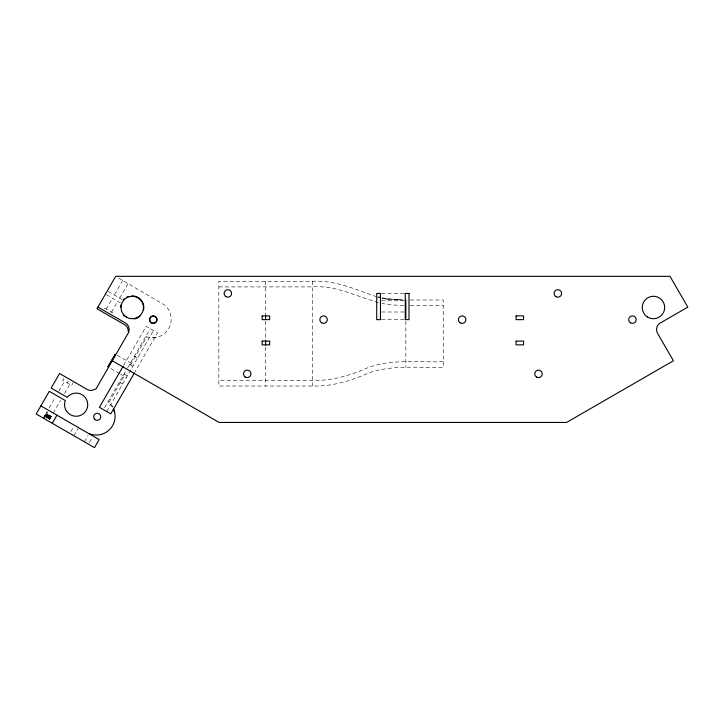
<?xml version="1.0" encoding="UTF-8"?>
<svg xmlns="http://www.w3.org/2000/svg" width="724" height="724" viewBox="0 0 724 724"><rect width="100%" height="100%" fill="white"/><g stroke="black" fill="none" stroke-linecap="round" stroke-linejoin="round"><path stroke-width="0.54" stroke-dasharray="3.62 2.71" d="M63.739 378.371L62.68 380.218L71.658 385.394L73.251 382.634M43.313 418.11L46.888 411.775M49.051 408.028L55.223 397.34M58.735 391.25L64.499 381.267M106.156 309.121L112.446 298.234M122.727 280.414L114.374 295.03M44.472 416.372L47.069 411.875M43.603 418.273L47.241 411.974M43.829 418.4L47.467 412.11M45.141 416.762L48.255 411.359M45.449 416.943L48.571 411.54M45.793 417.142L48.915 411.739M46.164 417.359L48.761 412.861M46.037 418.481L49.151 413.078M46.951 417.811L49.549 413.313M67.169 382.806L68.228 380.969M47.35 418.038L49.947 413.54M47.748 418.264L50.345 413.766M48.119 418.481L50.716 413.983M48.463 418.68L51.576 413.277M48.77 418.861L51.368 414.363M49.042 419.015L51.639 414.517M49.268 419.151L51.866 414.644M49.44 419.25L52.038 414.752M49.558 419.314L52.155 414.816M49.621 419.35L52.219 414.852M53.259 413.051L60.554 400.417M64.59 393.422L69.83 384.344M111.487 312.198L117.768 301.311M119.641 298.071L128.058 283.491M70.843 431.604L73.441 427.106M73.857 435.739L78.011 428.545M123.659 365.376L146.185 326.352L157.524 332.895L134.99 371.919M84.382 441.821L88.011 435.522M104.609 407.712L127.143 368.688M127.705 367.711L150.239 328.687M112.573 407.006A18.697 18.697 0 0 0 111.505 405.368L108.89 402.463L125.008 374.579M130.61 364.86L146.719 336.977L154.438 337.782L158.257 336.968M106.727 411.531L153.47 330.56M89.468 442.355L92.066 437.857M410.237 299.998L443.242 299.998L443.242 367.321C418.282 368.145 392.064 364.38 368.036 373.24C350.507 381.05 331.701 386.616 312.343 386.019L218.838 386.019L218.838 281.301L312.343 281.301C334.787 279.907 355.348 289.428 375.991 296.514M218.838 286.912L312.343 286.912C336.714 284.939 358.181 297.464 380.969 303.284M381.494 293.455L404.128 293.455M381.584 300.777L404.128 300.777M410.237 305.609L443.242 305.609M381.584 311.999L405.259 311.999M381.476 319.637L404.128 319.637M443.242 361.71C418.282 362.534 392.064 358.769 368.036 367.629C350.507 375.448 331.701 381.005 312.343 380.408L218.838 380.408M403.105 299.98L398.861 299.854M403.784 305.555L390.317 304.804L381.928 303.483M401.223 299.935L390.489 299.32M396.77 299.754L397.603 299.79L381.928 297.872M398.598 299.845L397.033 299.772M396.508 299.745L395.476 299.682M394.698 299.636L394.182 299.6M390.616 299.329L386.553 298.967M389.105 299.202L383.258 298.623M386.037 298.912L380.534 298.324M382.019 298.487L382.516 298.541M145.705 336.524L146.701 336.968M118.591 278.025L164.991 305.293A18.697 18.697 0 0 1 150.529 337.782M108.202 291.464L123.306 300.188M106.338 294.704L120.492 302.876M104.328 308.071L113.306 313.248M134.338 356.217L137.578 358.09M117.243 355.231L133.732 364.751M129.668 364.317L132.899 366.181M124.057 374.037L127.297 375.901M110.881 368.588L119.587 373.611M120.555 374.172L126.356 377.521M119.379 382.127L122.618 384.001M108.012 401.82L108.89 402.463M111.505 405.368L112.482 407.06M405.838 321.266L405.838 367.321M312.343 281.301L312.343 386.019M265.59 281.301L265.59 314.723M265.59 321.203L265.59 339.23M265.59 347.031L265.59 386.019"/><path stroke-width="1.09" d="M40.879 405.902L99.179 439.568L94.5 447.658L36.2 414.001L49.286 391.331L65.341 400.589L64.798 402.254A11.593 11.593 0 0 0 77.35 416.2A11.593 11.593 0 0 0 86.726 399.956A11.593 11.593 0 0 0 68.382 396.055L67.205 397.349L51.16 388.091L59.576 373.512L87.106 389.412A7.484 7.484 0 0 0 94.591 389.412L95.921 389.096L128.646 332.397C129.985 329.004 128.664 324.804 125.442 322.995L97.912 307.094M52.246 423.269L56.925 415.169M123.089 366.344L99.432 407.322L110.772 413.866L134.438 372.896M89.459 433.957L90.6 434.138A18.697 18.697 0 0 0 113.46 408.752L114.673 412.472M123.306 300.188L124.483 298.885M378.082 297.075L380.01 297.474M128.646 332.416L128.248 331.103A7.484 7.484 0 0 0 124.51 324.633L96.98 308.732L115.695 276.342L670.026 276.342L687.8 307.13L659.455 323.492C656.596 325.773 655.645 330.053 657.528 333.239L673.42 360.769L566.548 422.454L219.173 422.454L112.283 360.742M405.838 299.998L405.838 318.198M265.59 315.356L265.59 319.257M265.59 340.298L265.59 345.14M131.831 295.908A11.593 11.593 0 0 1 143.578 309.908M139.994 316.117A11.593 11.593 0 0 1 134.248 318.913M124.483 316.117A11.593 11.593 0 0 1 123.352 314.949M120.646 307.501A11.593 11.593 0 0 1 120.899 305.085M126.438 297.455A11.593 11.593 0 0 1 128.655 296.469M262.16 341.122L262.16 344.859L269.645 344.859L269.645 341.122L262.16 341.122M262.16 315.899L262.16 319.637L269.645 319.637L269.645 315.899L262.16 315.899M516.085 341.122L516.085 344.859L523.561 344.859L523.561 341.122L516.085 341.122M516.085 315.899L516.085 319.637L523.57 319.637L523.57 315.899L516.085 315.899M108.301 366.109L107.985 366.914L115.406 354.172L108.301 366.109M380.453 293.455L376.715 293.455L376.715 319.637L380.453 319.637L380.453 293.455M408.997 293.455L405.259 293.455L405.259 319.637L408.997 319.637L408.997 293.455M225.843 296.596A3.738 3.738 0 0 0 231.599 293.627A3.738 3.738 0 0 0 226.141 290.125A3.738 3.738 0 0 0 225.843 296.596M245.201 377.023A3.738 3.738 0 0 0 250.957 374.046A3.738 3.738 0 0 0 245.499 370.552A3.738 3.738 0 0 0 245.201 377.023M150.782 322.171A3.557 3.557 0 0 0 156.719 320.578A3.557 3.557 0 0 0 152.375 316.225A3.557 3.557 0 0 0 150.782 322.171M94.681 419.332A3.557 3.557 0 0 0 100.618 417.739A3.557 3.557 0 0 0 96.274 413.395A3.557 3.557 0 0 0 94.681 419.332M151.271 322.786A3.738 3.738 0 0 0 157.027 319.809A3.738 3.738 0 0 0 151.569 316.316A3.738 3.738 0 0 0 151.271 322.786M321.547 322.786A3.738 3.738 0 0 0 327.302 319.809A3.738 3.738 0 0 0 321.845 316.316A3.738 3.738 0 0 0 321.547 322.786M460.129 322.786A3.738 3.738 0 0 0 465.885 319.809A3.738 3.738 0 0 0 460.428 316.316A3.738 3.738 0 0 0 460.129 322.786M630.405 322.786A3.738 3.738 0 0 0 636.161 319.809A3.738 3.738 0 0 0 630.713 316.316A3.738 3.738 0 0 0 630.405 322.786M126.202 316.94A11.222 11.222 0 0 0 143.461 308.017A11.222 11.222 0 0 0 127.098 297.528A11.222 11.222 0 0 0 126.202 316.94M647.41 316.94A11.222 11.222 0 0 0 664.668 308.017A11.222 11.222 0 0 0 648.306 297.528A11.222 11.222 0 0 0 647.41 316.94M555.851 296.596A3.738 3.738 0 0 0 561.607 293.627A3.738 3.738 0 0 0 556.159 290.125A3.738 3.738 0 0 0 555.851 296.596M536.475 377.023A3.738 3.738 0 0 0 542.231 374.046A3.738 3.738 0 0 0 536.783 370.552A3.738 3.738 0 0 0 536.475 377.023"/></g></svg>
